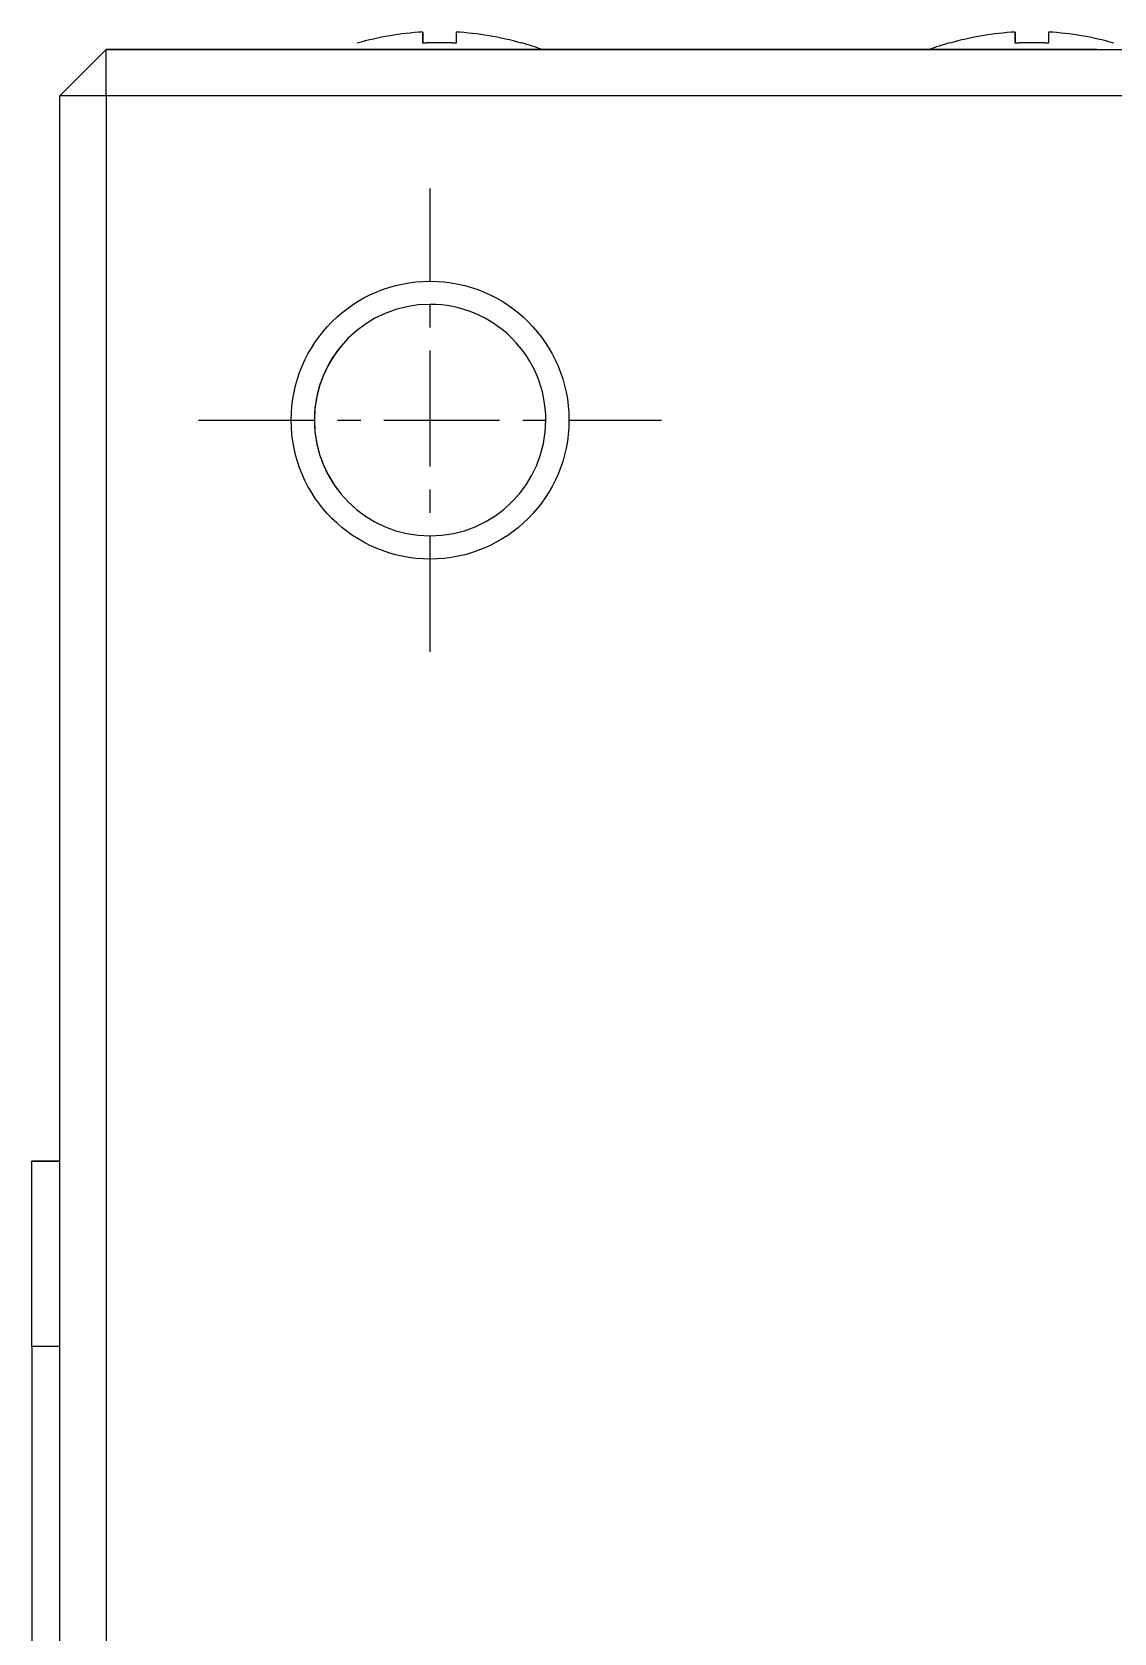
# Model space of a CAD drawing. Extents: x 93 to 329, y 82 to 330.
# Drawn here: x 137.44 to 149.13, y 164.06 to 181.35 of the extents above; entities that cross this region are included whole.
import ezdxf

# ---------------------------------------------------------------- set-up
doc = ezdxf.new("R2010")
doc.units = 0
doc.linetypes.add('CENTER', pattern=[2, 1.25, -0.25, 0.25, -0.25])
doc.layers.get('0').update_dxf_attribs({"linetype": 'CONTINUOUS'})
doc.layers.add('CENTER', color=1, linetype='CENTER')

msp = doc.modelspace()

# ---------------------------------------------------------------- linework, layer by layer
at = {"color": 7, "linetype": 'CONTINUOUS'}
for p, q in [((141.664, 181.346), (141.664, 181.226)), ((141.664, 181.226), (141.664, 181.346)), ((141.664, 181.346), (141.664, 181.226)), ((142.024, 181.346), (142.024, 181.226)), ((148.064, 181.346), (148.064, 181.226)), ((148.064, 181.226), (148.064, 181.346)), ((148.064, 181.346), (148.064, 181.226)), ((148.424, 181.346), (148.424, 181.226)), ((138.244, 181.156), (137.744, 180.656)), ((138.244, 181.156), (177.244, 181.156)), ((139.094, 181.156), (138.244, 181.156)), ((138.244, 181.156), (138.244, 181.156)), ((138.244, 180.656), (138.244, 181.156)), ((141.844, 181.156), (139.094, 181.156)), ((140.958, 181.226), (140.956, 181.23)), ((140.956, 181.23), (140.958, 181.226)), ((144.544, 181.156), (141.844, 181.156)), ((142.733, 181.23), (142.731, 181.226)), ((148.944, 181.156), (144.544, 181.156)), ((147.358, 181.226), (147.356, 181.23)), ((147.356, 181.23), (147.358, 181.226)), ((137.744, 141.656), (137.744, 180.656)), ((138.244, 180.656), (137.744, 180.656)), ((177.244, 180.656), (138.244, 180.656)), ((138.244, 180.656), (138.244, 141.656)), ((137.444, 167.156), (137.444, 169.156)), ((137.744, 169.156), (137.444, 169.156)), ((137.444, 169.156), (137.744, 169.156)), ((137.444, 169.156), (137.444, 169.156)), ((137.444, 167.156), (137.444, 144.156))]:
    msp.add_line(p, q, dxfattribs=at)
at = {"color": 9, "linetype": 'CONTINUOUS'}
msp.add_line((137.744, 167.156), (137.444, 167.156), dxfattribs=at)
at = {"color": 7, "linetype": 'CONTINUOUS'}
for points in [[(142.024, 181.226, 0), (142.021, 181.226, 0), (142.019, 181.226, 0), (142.016, 181.226, 0), (142.013, 181.226, 0), (142.01, 181.227, 0), (142.007, 181.227, 0), (142.005, 181.227, 0), (142.002, 181.227, 0), (141.999, 181.227, 0), (141.996, 181.227, 0), (141.993, 181.227, 0), (141.991, 181.227, 0), (141.988, 181.228, 0), (141.985, 181.228, 0), (141.982, 181.228, 0), (141.979, 181.228, 0), (141.976, 181.228, 0), (141.974, 181.228, 0), (141.971, 181.228, 0), (141.968, 181.228, 0), (141.965, 181.228, 0), (141.962, 181.228, 0), (141.96, 181.229, 0), (141.957, 181.229, 0), (141.954, 181.229, 0), (141.951, 181.229, 0), (141.948, 181.229, 0), (141.946, 181.229, 0), (141.943, 181.229, 0), (141.94, 181.229, 0), (141.937, 181.229, 0), (141.934, 181.229, 0), (141.931, 181.229, 0), (141.929, 181.229, 0), (141.926, 181.229, 0), (141.923, 181.23, 0), (141.92, 181.23, 0), (141.917, 181.23, 0), (141.915, 181.23, 0), (141.912, 181.23, 0), (141.909, 181.23, 0), (141.906, 181.23, 0), (141.903, 181.23, 0), (141.901, 181.23, 0), (141.898, 181.23, 0), (141.895, 181.23, 0), (141.892, 181.23, 0), (141.889, 181.23, 0), (141.886, 181.23, 0), (141.884, 181.23, 0), (141.881, 181.23, 0), (141.878, 181.23, 0), (141.875, 181.23, 0), (141.872, 181.23, 0), (141.87, 181.23, 0), (141.867, 181.23, 0), (141.864, 181.23, 0), (141.861, 181.23, 0), (141.858, 181.23, 0), (141.855, 181.23, 0), (141.853, 181.23, 0), (141.85, 181.23, 0), (141.847, 181.23, 0), (141.844, 181.23, 0), (141.841, 181.23, 0), (141.839, 181.23, 0), (141.836, 181.23, 0), (141.833, 181.23, 0), (141.83, 181.23, 0), (141.827, 181.23, 0), (141.825, 181.23, 0), (141.822, 181.23, 0), (141.819, 181.23, 0), (141.816, 181.23, 0), (141.813, 181.23, 0), (141.81, 181.23, 0), (141.808, 181.23, 0), (141.805, 181.23, 0), (141.802, 181.23, 0), (141.799, 181.23, 0), (141.796, 181.23, 0), (141.794, 181.23, 0), (141.791, 181.23, 0), (141.788, 181.23, 0), (141.785, 181.23, 0), (141.782, 181.23, 0), (141.78, 181.23, 0), (141.777, 181.23, 0), (141.774, 181.23, 0), (141.771, 181.23, 0), (141.768, 181.23, 0), (141.765, 181.23, 0), (141.763, 181.229, 0), (141.76, 181.229, 0), (141.757, 181.229, 0), (141.754, 181.229, 0), (141.751, 181.229, 0), (141.749, 181.229, 0), (141.746, 181.229, 0), (141.743, 181.229, 0), (141.74, 181.229, 0), (141.737, 181.229, 0), (141.735, 181.229, 0), (141.732, 181.229, 0), (141.729, 181.229, 0), (141.726, 181.228, 0), (141.723, 181.228, 0), (141.72, 181.228, 0), (141.718, 181.228, 0), (141.715, 181.228, 0), (141.712, 181.228, 0), (141.709, 181.228, 0), (141.706, 181.228, 0), (141.704, 181.228, 0), (141.701, 181.228, 0), (141.698, 181.227, 0), (141.695, 181.227, 0), (141.692, 181.227, 0), (141.69, 181.227, 0), (141.687, 181.227, 0), (141.684, 181.227, 0), (141.681, 181.227, 0), (141.678, 181.227, 0), (141.675, 181.226, 0), (141.673, 181.226, 0), (141.67, 181.226, 0), (141.667, 181.226, 0), (141.664, 181.226, 0)], [(148.424, 181.226, 0), (148.421, 181.226, 0), (148.419, 181.226, 0), (148.416, 181.226, 0), (148.413, 181.226, 0), (148.41, 181.227, 0), (148.407, 181.227, 0), (148.405, 181.227, 0), (148.402, 181.227, 0), (148.399, 181.227, 0), (148.396, 181.227, 0), (148.393, 181.227, 0), (148.391, 181.227, 0), (148.388, 181.228, 0), (148.385, 181.228, 0), (148.382, 181.228, 0), (148.379, 181.228, 0), (148.376, 181.228, 0), (148.374, 181.228, 0), (148.371, 181.228, 0), (148.368, 181.228, 0), (148.365, 181.228, 0), (148.362, 181.228, 0), (148.36, 181.229, 0), (148.357, 181.229, 0), (148.354, 181.229, 0), (148.351, 181.229, 0), (148.348, 181.229, 0), (148.346, 181.229, 0), (148.343, 181.229, 0), (148.34, 181.229, 0), (148.337, 181.229, 0), (148.334, 181.229, 0), (148.331, 181.229, 0), (148.329, 181.229, 0), (148.326, 181.229, 0), (148.323, 181.23, 0), (148.32, 181.23, 0), (148.317, 181.23, 0), (148.315, 181.23, 0), (148.312, 181.23, 0), (148.309, 181.23, 0), (148.306, 181.23, 0), (148.303, 181.23, 0), (148.301, 181.23, 0), (148.298, 181.23, 0), (148.295, 181.23, 0), (148.292, 181.23, 0), (148.289, 181.23, 0), (148.286, 181.23, 0), (148.284, 181.23, 0), (148.281, 181.23, 0), (148.278, 181.23, 0), (148.275, 181.23, 0), (148.272, 181.23, 0), (148.27, 181.23, 0), (148.267, 181.23, 0), (148.264, 181.23, 0), (148.261, 181.23, 0), (148.258, 181.23, 0), (148.255, 181.23, 0), (148.253, 181.23, 0), (148.25, 181.23, 0), (148.247, 181.23, 0), (148.244, 181.23, 0), (148.241, 181.23, 0), (148.239, 181.23, 0), (148.236, 181.23, 0), (148.233, 181.23, 0), (148.23, 181.23, 0), (148.227, 181.23, 0), (148.225, 181.23, 0), (148.222, 181.23, 0), (148.219, 181.23, 0), (148.216, 181.23, 0), (148.213, 181.23, 0), (148.21, 181.23, 0), (148.208, 181.23, 0), (148.205, 181.23, 0), (148.202, 181.23, 0), (148.199, 181.23, 0), (148.196, 181.23, 0), (148.194, 181.23, 0), (148.191, 181.23, 0), (148.188, 181.23, 0), (148.185, 181.23, 0), (148.182, 181.23, 0), (148.18, 181.23, 0), (148.177, 181.23, 0), (148.174, 181.23, 0), (148.171, 181.23, 0), (148.168, 181.23, 0), (148.165, 181.23, 0), (148.163, 181.229, 0), (148.16, 181.229, 0), (148.157, 181.229, 0), (148.154, 181.229, 0), (148.151, 181.229, 0), (148.149, 181.229, 0), (148.146, 181.229, 0), (148.143, 181.229, 0), (148.14, 181.229, 0), (148.137, 181.229, 0), (148.135, 181.229, 0), (148.132, 181.229, 0), (148.129, 181.229, 0), (148.126, 181.228, 0), (148.123, 181.228, 0), (148.12, 181.228, 0), (148.118, 181.228, 0), (148.115, 181.228, 0), (148.112, 181.228, 0), (148.109, 181.228, 0), (148.106, 181.228, 0), (148.104, 181.228, 0), (148.101, 181.228, 0), (148.098, 181.227, 0), (148.095, 181.227, 0), (148.092, 181.227, 0), (148.09, 181.227, 0), (148.087, 181.227, 0), (148.084, 181.227, 0), (148.081, 181.227, 0), (148.078, 181.227, 0), (148.075, 181.226, 0), (148.073, 181.226, 0), (148.07, 181.226, 0), (148.067, 181.226, 0), (148.064, 181.226, 0)], [(140.744, 177.906, 0), (140.737, 177.896, 0), (140.729, 177.886, 0), (140.722, 177.876, 0), (140.715, 177.865, 0), (140.708, 177.855, 0), (140.701, 177.845, 0), (140.694, 177.834, 0), (140.687, 177.824, 0), (140.68, 177.813, 0), (140.674, 177.802, 0), (140.668, 177.791, 0), (140.661, 177.78, 0), (140.655, 177.77, 0), (140.649, 177.759, 0), (140.643, 177.748, 0), (140.637, 177.736, 0), (140.631, 177.725, 0), (140.626, 177.714, 0), (140.62, 177.703, 0), (140.615, 177.691, 0), (140.609, 177.68, 0), (140.604, 177.669, 0), (140.599, 177.657, 0), (140.594, 177.646, 0), (140.589, 177.634, 0), (140.584, 177.622, 0), (140.58, 177.611, 0), (140.575, 177.599, 0), (140.571, 177.587, 0), (140.567, 177.575, 0), (140.562, 177.563, 0), (140.558, 177.552, 0), (140.554, 177.54, 0), (140.551, 177.528, 0), (140.547, 177.516, 0), (140.543, 177.504, 0), (140.54, 177.491, 0), (140.537, 177.479, 0), (140.533, 177.467, 0), (140.53, 177.455, 0), (140.527, 177.443, 0), (140.525, 177.431, 0), (140.522, 177.418, 0), (140.519, 177.406, 0), (140.517, 177.394, 0), (140.515, 177.381, 0), (140.512, 177.369, 0), (140.51, 177.357, 0), (140.508, 177.344, 0), (140.507, 177.332, 0), (140.505, 177.319, 0), (140.503, 177.307, 0), (140.502, 177.294, 0), (140.5, 177.282, 0), (140.499, 177.269, 0), (140.498, 177.257, 0), (140.497, 177.244, 0), (140.496, 177.232, 0), (140.496, 177.219, 0), (140.495, 177.207, 0), (140.495, 177.194, 0), (140.494, 177.181, 0), (140.494, 177.169, 0), (140.494, 177.156, 0), (140.494, 177.144, 0), (140.494, 177.131, 0), (140.495, 177.119, 0), (140.495, 177.106, 0), (140.496, 177.093, 0), (140.496, 177.081, 0), (140.497, 177.068, 0), (140.498, 177.056, 0), (140.499, 177.043, 0), (140.5, 177.031, 0), (140.502, 177.018, 0), (140.503, 177.006, 0), (140.505, 176.993, 0), (140.507, 176.981, 0), (140.508, 176.968, 0), (140.51, 176.956, 0), (140.512, 176.944, 0), (140.515, 176.931, 0), (140.517, 176.919, 0), (140.519, 176.907, 0), (140.522, 176.894, 0), (140.525, 176.882, 0), (140.527, 176.87, 0), (140.53, 176.858, 0), (140.533, 176.845, 0), (140.537, 176.833, 0), (140.54, 176.821, 0), (140.543, 176.809, 0), (140.547, 176.797, 0), (140.551, 176.785, 0), (140.554, 176.773, 0), (140.558, 176.761, 0), (140.562, 176.749, 0), (140.567, 176.737, 0), (140.571, 176.725, 0), (140.575, 176.714, 0), (140.58, 176.702, 0), (140.584, 176.69, 0), (140.589, 176.679, 0), (140.594, 176.667, 0), (140.599, 176.655, 0), (140.604, 176.644, 0), (140.609, 176.633, 0), (140.615, 176.621, 0), (140.62, 176.61, 0), (140.626, 176.599, 0), (140.631, 176.587, 0), (140.637, 176.576, 0), (140.643, 176.565, 0), (140.649, 176.554, 0), (140.655, 176.543, 0), (140.661, 176.532, 0), (140.668, 176.521, 0), (140.674, 176.51, 0), (140.68, 176.5, 0), (140.687, 176.489, 0), (140.694, 176.478, 0), (140.701, 176.468, 0), (140.708, 176.457, 0), (140.715, 176.447, 0), (140.722, 176.437, 0), (140.729, 176.427, 0), (140.737, 176.416, 0), (140.744, 176.406, 0)]]:
    msp.add_polyline3d(points, dxfattribs=at)
at = {"color": 3, "linetype": 'CONTINUOUS'}
msp.add_circle((141.744, 177.156), 1.5, dxfattribs=at)
at = {"color": 7, "linetype": 'CONTINUOUS'}
for centre, radius, start, end in [((141.844, 178.156), 3.195, 93.2297, 106.1067), ((141.844, 178.156), 3.195, 73.8933, 86.7703), ((148.244, 178.156), 3.195, 93.2297, 106.1067), ((148.244, 178.156), 3.195, 73.8933, 86.7703), ((141.844, 178.156), 3.2, 69.6359, 73.8775), ((148.244, 178.156), 3.2, 106.1225, 110.3641), ((141.744, 177.156), 1.25, 90.0002, 270.0002), ((141.744, 177.156), 1.25, 0, 90.0002), ((141.744, 177.156), 1.25, 140.7523, 148.9003), ((141.744, 177.156), 1.25, 270.0002, 0)]:
    msp.add_arc(centre, radius, start, end, dxfattribs=at)
at = {"layer": 'CENTER', "color": 1, "linetype": 'CENTER'}
for p, q in [((141.744, 174.656), (141.744, 179.656)), ((139.244, 177.156), (144.244, 177.156))]:
    msp.add_line(p, q, dxfattribs=at)

doc.saveas('drawing.dxf')
